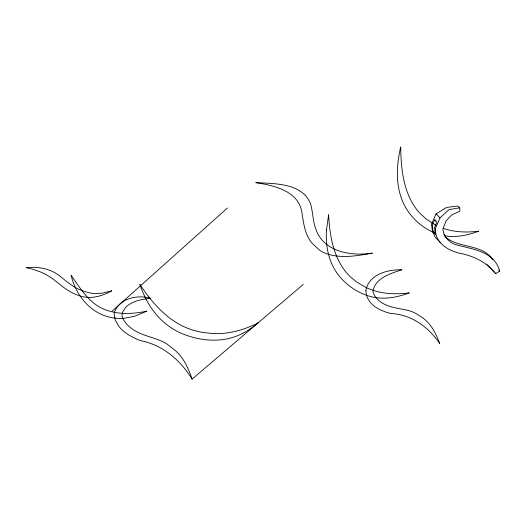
<?xml version="1.0" encoding="UTF-8"?>
<svg xmlns="http://www.w3.org/2000/svg" width="526" height="526" viewBox="0 0 526 526"><rect width="100%" height="100%" fill="white"/><g stroke="black" fill="none" stroke-linecap="round" stroke-linejoin="round"><path stroke-width="0.79" d="M486.859 264.479L495.696 273.651L499.7 271.061C494.394 251.658 473.643 249.449 457.219 245.083C449.677 243.203 443.464 236.91 442.879 228.974L446.153 220.788L451.604 215.029L459.888 211.228L459.75 207.79L457.837 206.041L446.659 207.408L436.028 213.891L431.511 224.254L432.398 231.098L434.923 236.726L440.656 242.94M434.588 219.947L432.326 225.135L433.214 231.992L435.436 234.412L434.542 227.508L436.83 222.288L434.588 219.947L436.093 220.328M459.75 207.79L449.02 209.65L439.986 217.909L435.383 228.402C434.673 243.005 448.954 251.421 461.637 253.631C474.735 256.537 487.378 262.849 495.696 273.651M112.209 311.083L227.429 208.007M192.095 379.088C188.702 369.456 184.665 359.574 177.183 352.348A96.817 79.564 -0.2 0 0 174.507 349.823L166.505 343.728A42.954 36.287 -2.1 0 0 161.653 341.157C151.593 336.765 140.205 335.115 131.309 328.283A35.623 31.488 -0.4 0 1 127.003 324.463L123.557 319.94L122.091 316.205A8.672 7.574 1.7 0 1 122.032 314.594L122.893 311.622L125.201 308.026A18.568 16.234 0.5 0 1 127.627 305.599C134.15 300.55 142.645 299.241 150.6 298.216C137.49 294.58 119.632 298.058 114.477 312.168A12.762 11.138 2.1 0 0 114.149 314.443L115.227 319.861L118.363 325.62A34.795 30.62 0.1 0 0 123.472 331.17L128.259 334.694L134.847 338.277A64.665 57.853 -0.9 0 0 140.652 340.664C162.817 344.984 180.385 360.152 192.095 379.088L303.193 284.467M433.214 231.992L435.561 232.426M443.668 228.508C454.872 232.288 466.943 232.637 478.601 231.223C470.428 234.287 461.802 236.45 453.031 236.47A56.302 48.642 -44.9 0 1 444.273 235.701M435.791 233.34C425.028 229.198 415.606 221.748 408.82 212.445A74.659 64.461 -46.9 0 1 401.956 199.755C395.46 182.903 396.683 164.191 400.707 146.912C400.976 167.136 402.929 188.597 414.192 206.008A73.66 63.429 -47.5 0 0 421.214 214.582L426.382 219.145L434.693 224.602A75.29 64.777 -47.6 0 0 436.139 225.352M445.39 236.917C458.935 248.719 481.934 243.558 492.836 259.64M498.648 270.022L499.7 271.061M436.028 213.891L439.986 217.909M443.845 234.583L444.884 236.167M326.495 229.941C325.745 241.605 327.106 253.598 331.985 264.322A71.26 62.923 -36.2 0 0 339.309 276.157C348.113 286.782 360.481 294.711 374.104 297.321A53.869 47.386 -34.1 0 0 384.151 298.15C392.784 298.018 401.259 295.895 409.307 292.87C397.735 294.363 385.768 294.179 374.532 290.786A71.792 63.284 -37.3 0 1 365.465 287.229L356.996 282.212L351.684 277.998A70.247 61.956 -37.1 0 1 344.372 270.029C332.688 254.176 329.664 233.906 328.618 214.726L326.495 229.941M365.951 290.582C365.715 296.066 368.752 301.201 372.658 304.85A33.263 28.726 -31.6 0 0 374.959 306.737L379.463 309.472L385.617 312.01A62.213 53.908 -34.7 0 0 391.022 313.509C411.431 314.548 428.473 327.008 439.782 343.59C436.356 334.911 432.385 325.89 425.061 319.762A90.321 74.843 -22.8 0 0 422.503 317.691L414.902 312.904A40.666 34.039 -27 0 0 410.346 311.09C400.95 308.236 390.548 308.269 382.034 302.877A34.058 29.417 -32.5 0 1 377.957 299.8L374.643 295.921L373.171 292.535A8.199 7.101 -29.7 0 1 373.059 290.99C375.386 277.754 390.969 273.395 401.89 269.766C388.372 269.549 371.014 273.605 366.366 288.123A14.103 12.229 -29.6 0 0 365.951 290.582M258.036 322.931C251.395 328.559 243.965 333.359 235.78 336.397A54.303 48.747 -8.7 0 1 225.483 339.198C210.492 341.709 194.863 339.158 180.983 333.155A71.779 65.099 -8 0 1 167.998 325.581C154.276 315.488 145.11 300.333 139.877 284.323C150.883 301.082 164.454 317.191 182.792 326.133A70.727 64.376 -8.5 0 0 193.877 330.413L201.156 332.176L211.939 333.523A72.272 65.835 -8.7 0 0 222.603 333.412C234.984 332.439 246.983 328.494 258.036 322.931M111.762 290.858C102.531 295.921 91.452 299.386 81.004 296.204A43.033 38.234 10.1 0 1 78.203 295.329A42.021 37.313 10.1 0 1 73.029 293.186C63.468 288.669 56.348 280.509 47.241 275.282A52.1 43.895 11.1 0 0 40.752 272.047L32.704 269.227L26.3 267.688C37.938 266.432 50.437 268.484 59.747 275.999C64.797 279.957 69.616 284.29 75.244 287.446A45.144 40.311 10.2 0 0 78.637 289.201L83.647 291.246L89.499 292.87A32.513 28.851 9.3 0 0 94.575 293.508L102.439 293.133L111.762 290.858M146.787 311.162L134.439 316.317L123.827 318.361A36.379 32.204 4.8 0 1 116.601 318.237C93.319 316.672 76.073 297.085 71.135 275.197C80.524 288.754 90.012 304.81 106.66 310.195A50.325 45.026 5.8 0 0 112.985 311.997C124.116 314.476 135.715 313.496 146.787 311.162M372.303 253.137C357.062 255.866 340.657 258.871 325.66 253.414A35.071 31.922 -32.3 0 1 319.46 250.087L312.122 243.288A41.074 37.405 -33.4 0 1 308.933 238.666C304.113 230.414 303.311 220.723 301.74 211.505C297.874 190.741 273.474 185.303 255.807 182.66C274.592 183.646 302.338 182.884 310.616 203.93C313.036 212.491 312.746 221.676 316.159 229.994C324.384 252.217 351.657 256.3 372.303 253.137"/></g></svg>
